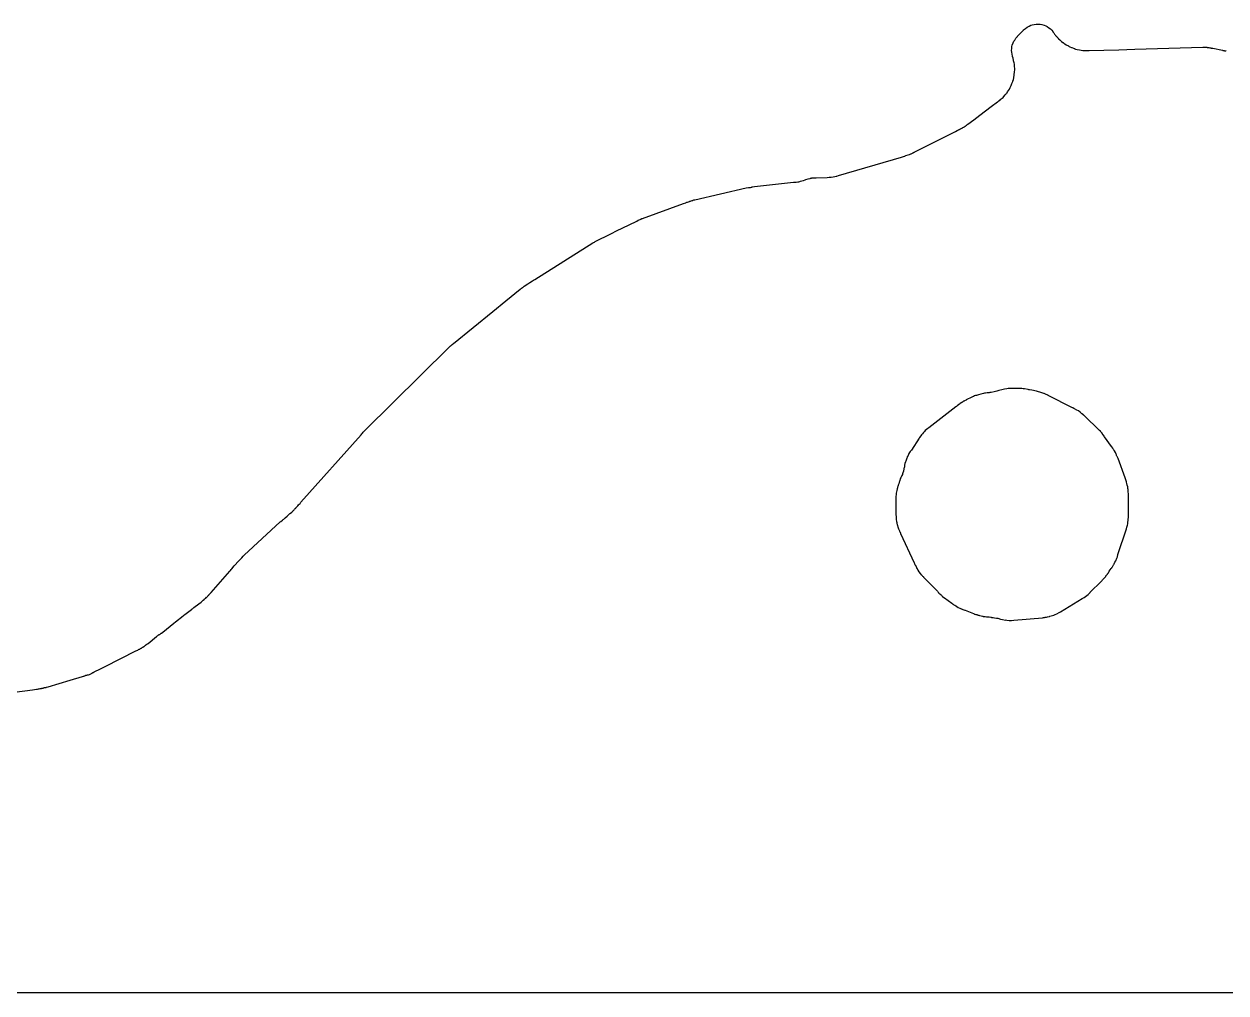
# Model space of a CAD drawing. Header units: millimetres. Extents: x 0 to 300, y 0 to 300.
# Drawn here: x 75 to 150, y -0.1 to 60.4 of the extents above; entities that cross this region are included whole.
import ezdxf

# ---------------------------------------------------------------- set-up
doc = ezdxf.new("R2010")
doc.units = ezdxf.units.MM
doc.layers.add('CUT', color=7, linetype='CONTINUOUS')

msp = doc.modelspace()

# ---------------------------------------------------------------- linework, layer by layer
at = {"layer": 'CUT'}
for points in [[(74.36, 18.71), (75.49, 18.86), (75.73, 18.89), (75.74, 18.89), (75.75, 18.9), (75.78, 18.9), (75.79, 18.9), (75.81, 18.9), (75.86, 18.91), (75.9, 18.92), (75.91, 18.92), (75.97, 18.93), (76.05, 18.94), (76.07, 18.95), (76.1, 18.96), (76.13, 18.96), (76.14, 18.96), (76.15, 18.96), (76.16, 18.97), (76.19, 18.98), (76.23, 18.99), (76.25, 18.99), (76.26, 18.99), (76.27, 18.99), (76.3, 19), (76.34, 19.01), (76.37, 19.02), (76.46, 19.04), (77.83, 19.45), (78.61, 19.68), (78.69, 19.71), (78.7, 19.71), (78.72, 19.72), (78.74, 19.73), (78.76, 19.73), (78.79, 19.74), (78.82, 19.76), (78.83, 19.76), (78.85, 19.76), (78.85, 19.77), (78.86, 19.77), (78.88, 19.77), (78.92, 19.79), (78.93, 19.79), (78.94, 19.79), (78.95, 19.79), (78.96, 19.79), (78.96, 19.8), (78.98, 19.8), (79.04, 19.82), (79.14, 19.86), (79.21, 19.9), (79.22, 19.91), (79.24, 19.91), (79.24, 19.92), (79.26, 19.93), (79.29, 19.94), (79.3, 19.95), (79.31, 19.95), (79.34, 19.97), (79.35, 19.98), (79.36, 19.98), (79.37, 19.99), (79.69, 20.15), (80.02, 20.31), (81.95, 21.28), (82.06, 21.34), (82.08, 21.35), (82.11, 21.37), (82.15, 21.39), (82.17, 21.4), (82.18, 21.4), (82.23, 21.43), (82.28, 21.46), (82.29, 21.46), (82.31, 21.48), (82.33, 21.49), (82.36, 21.51), (82.39, 21.52), (82.41, 21.54), (82.44, 21.56), (82.45, 21.57), (82.47, 21.58), (82.48, 21.59), (82.51, 21.62), (82.52, 21.63), (82.54, 21.64), (82.55, 21.65), (82.56, 21.65), (82.57, 21.66), (82.63, 21.7), (82.7, 21.75), (83.24, 22.19), (83.25, 22.2), (83.26, 22.2), (83.29, 22.22), (83.36, 22.28), (83.38, 22.29), (83.4, 22.3), (83.41, 22.31), (83.43, 22.32), (83.48, 22.36), (83.5, 22.38), (83.53, 22.4), (83.54, 22.4), (83.62, 22.46), (84.31, 23.01), (84.42, 23.1), (84.89, 23.47), (84.94, 23.51), (84.95, 23.52), (85, 23.56), (85.33, 23.81), (85.42, 23.88), (85.45, 23.91), (85.47, 23.92), (85.56, 23.99), (85.64, 24.05), (86.02, 24.34), (86.08, 24.39), (86.1, 24.41), (86.11, 24.42), (86.15, 24.45), (86.15, 24.46), (86.2, 24.5), (86.21, 24.51), (86.22, 24.52), (86.23, 24.53), (86.24, 24.53), (86.25, 24.54), (86.27, 24.56), (86.3, 24.58), (86.36, 24.64), (86.37, 24.65), (86.39, 24.67), (86.42, 24.69), (86.44, 24.72), (86.47, 24.75), (86.49, 24.77), (86.5, 24.78), (86.55, 24.84), (86.57, 24.86), (86.59, 24.88), (86.62, 24.92), (86.64, 24.94), (87.8, 26.27), (87.84, 26.31), (87.89, 26.36), (87.94, 26.41), (88.08, 26.59), (88.37, 26.92), (88.48, 27.02), (88.5, 27.04), (88.53, 27.07), (88.55, 27.09), (88.65, 27.2), (88.68, 27.24), (88.69, 27.25), (88.7, 27.26), (90.96, 29.35), (90.99, 29.37), (91, 29.37), (91.1, 29.45), (91.14, 29.49), (91.18, 29.52), (91.2, 29.53), (91.27, 29.6), (91.38, 29.71), (91.43, 29.75), (91.55, 29.86), (91.57, 29.87), (91.59, 29.89), (91.68, 29.96), (91.76, 30.04), (91.77, 30.05), (91.78, 30.06), (91.82, 30.1), (91.84, 30.13), (91.85, 30.14), (91.86, 30.15), (91.87, 30.16), (91.89, 30.18), (91.9, 30.19), (91.91, 30.2), (91.92, 30.21), (91.93, 30.22), (91.95, 30.23), (91.95, 30.24), (91.96, 30.24), (91.98, 30.26), (92, 30.28), (92.03, 30.32), (92.03, 30.33), (92.05, 30.35), (92.1, 30.4), (92.11, 30.41), (92.12, 30.42), (92.14, 30.45), (92.19, 30.5), (92.25, 30.57), (96.01, 34.79), (96.06, 34.84), (96.1, 34.89), (96.14, 34.94), (96.15, 34.96), (96.23, 35.05), (101.48, 40.24), (101.5, 40.26), (101.59, 40.33), (101.61, 40.35), (101.62, 40.36), (101.65, 40.39), (101.67, 40.4), (101.69, 40.42), (101.7, 40.43), (101.72, 40.44), (101.78, 40.49), (104.23, 42.49), (105.04, 43.15), (105.94, 43.88), (105.95, 43.88), (105.98, 43.91), (106, 43.92), (106.02, 43.94), (106.03, 43.94), (106.04, 43.95), (106.05, 43.96), (106.07, 43.97), (106.09, 43.99), (106.1, 43.99), (106.15, 44.03), (106.18, 44.06), (106.19, 44.06), (106.42, 44.21), (106.54, 44.29), (106.71, 44.4), (106.77, 44.44), (106.86, 44.49), (110.48, 46.77), (110.52, 46.79), (110.57, 46.82), (110.62, 46.85), (111.59, 47.34), (112, 47.54), (112.31, 47.69), (113.22, 48.13), (113.31, 48.18), (113.33, 48.19), (113.36, 48.21), (113.37, 48.21), (113.43, 48.24), (113.44, 48.25), (113.45, 48.25), (113.46, 48.26), (113.47, 48.26), (113.48, 48.26), (113.49, 48.27), (113.52, 48.28), (113.54, 48.29), (113.56, 48.29), (113.57, 48.29), (113.58, 48.3), (116.14, 49.22), (116.27, 49.28), (116.3, 49.29), (116.35, 49.31), (116.38, 49.32), (116.5, 49.36), (116.53, 49.37), (116.57, 49.38), (116.62, 49.4), (116.67, 49.41), (116.71, 49.42), (116.73, 49.43), (116.78, 49.45), (116.79, 49.45), (116.84, 49.46), (120.05, 50.2), (120.2, 50.22), (120.25, 50.23), (120.29, 50.24), (120.3, 50.24), (120.31, 50.24), (120.37, 50.26), (120.39, 50.26), (120.42, 50.27), (120.45, 50.27), (120.56, 50.29), (123, 50.56), (123.04, 50.56), (123.06, 50.56), (123.13, 50.57), (123.17, 50.57), (123.28, 50.58), (123.31, 50.59), (123.34, 50.59), (123.39, 50.6), (123.44, 50.62), (123.52, 50.64), (123.63, 50.67), (123.73, 50.71), (123.78, 50.73), (123.91, 50.78), (124.04, 50.8), (124.06, 50.81), (124.1, 50.82), (124.13, 50.82), (124.15, 50.83), (124.17, 50.83), (124.2, 50.83), (124.35, 50.84), (124.39, 50.84), (124.42, 50.84), (125.1, 50.86), (125.11, 50.86), (125.23, 50.87), (125.35, 50.88), (125.47, 50.9), (125.59, 50.92), (125.67, 50.94), (125.71, 50.94), (125.81, 50.97), (129.75, 52.13), (129.86, 52.16), (129.95, 52.19), (129.96, 52.19), (129.97, 52.2), (130.02, 52.22), (130.15, 52.26), (130.24, 52.29), (130.28, 52.31), (130.33, 52.33), (130.35, 52.34), (130.42, 52.37), (130.46, 52.39), (130.47, 52.4), (130.5, 52.41), (130.51, 52.42), (130.52, 52.42), (130.54, 52.43), (130.55, 52.44), (130.56, 52.44), (130.57, 52.45), (130.58, 52.45), (133.12, 53.73), (133.22, 53.78), (133.27, 53.81), (133.3, 53.83), (133.31, 53.83), (133.33, 53.84), (133.34, 53.85), (133.36, 53.86), (133.38, 53.87), (133.39, 53.87), (133.4, 53.88), (133.42, 53.89), (133.43, 53.89), (133.46, 53.91), (133.51, 53.93), (133.54, 53.94), (133.58, 53.97), (133.63, 54), (133.64, 54), (133.65, 54.01), (133.67, 54.02), (133.7, 54.04), (133.71, 54.06), (133.73, 54.07), (133.75, 54.09), (133.78, 54.11), (133.79, 54.11), (133.8, 54.12), (133.81, 54.12), (133.82, 54.13), (133.83, 54.14), (133.87, 54.17), (133.88, 54.18), (134.25, 54.46), (134.44, 54.6), (134.64, 54.75), (135.34, 55.28), (135.73, 55.57), (135.76, 55.59), (135.83, 55.65), (135.9, 55.71), (135.91, 55.72), (135.97, 55.76), (136.08, 55.85), (136.09, 55.86), (136.2, 55.99), (136.23, 56.04), (136.24, 56.05), (136.25, 56.06), (136.27, 56.09), (136.3, 56.12), (136.33, 56.15), (136.37, 56.2), (136.43, 56.29), (136.49, 56.38), (136.53, 56.48), (136.59, 56.6), (136.64, 56.72), (136.69, 56.84), (136.7, 56.87), (136.73, 56.97), (136.75, 57.07), (136.78, 57.27), (136.78, 57.29), (136.8, 57.44), (136.81, 57.6), (136.81, 57.66), (136.8, 57.78), (136.8, 57.79), (136.79, 57.88), (136.79, 57.94), (136.77, 58.01), (136.76, 58.08), (136.74, 58.14), (136.74, 58.15), (136.74, 58.16), (136.74, 58.18), (136.73, 58.2), (136.73, 58.21), (136.72, 58.24), (136.71, 58.3), (136.71, 58.33), (136.7, 58.34), (136.69, 58.37), (136.69, 58.38), (136.69, 58.39), (136.68, 58.4), (136.68, 58.43), (136.67, 58.46), (136.65, 58.53), (136.65, 58.54), (136.65, 58.55), (136.63, 58.69), (136.62, 58.79), (136.63, 58.92), (136.64, 59.03), (136.66, 59.12), (136.72, 59.26), (136.76, 59.36), (136.81, 59.44), (136.89, 59.56), (136.94, 59.62), (136.96, 59.64), (136.97, 59.65), (136.99, 59.67), (136.99, 59.68), (137.35, 60.05), (137.37, 60.06), (137.37, 60.07), (137.48, 60.16), (137.59, 60.24), (137.71, 60.31), (137.81, 60.36), (137.91, 60.39), (138.02, 60.42), (138.16, 60.43), (138.28, 60.44), (138.39, 60.43), (138.51, 60.41), (138.64, 60.37), (138.76, 60.33), (138.84, 60.29), (138.95, 60.21), (139.05, 60.13), (139.13, 60.05), (139.19, 59.98), (139.2, 59.96), (139.23, 59.91), (139.25, 59.88), (139.3, 59.81), (139.34, 59.76), (139.36, 59.73), (139.38, 59.71), (139.41, 59.68), (139.43, 59.66), (139.45, 59.64), (139.46, 59.62), (139.48, 59.6), (139.5, 59.57), (139.51, 59.56), (139.52, 59.55), (139.53, 59.54), (139.54, 59.53), (139.55, 59.52), (139.61, 59.47), (139.62, 59.45), (139.63, 59.44), (139.64, 59.44), (139.65, 59.43), (139.69, 59.39), (139.73, 59.35), (139.74, 59.35), (139.82, 59.29), (139.83, 59.28), (139.88, 59.24), (139.93, 59.2), (140.03, 59.14), (140.06, 59.13), (140.13, 59.09), (140.14, 59.08), (140.16, 59.07), (140.18, 59.06), (140.19, 59.05), (140.21, 59.04), (140.25, 59.02), (140.26, 59.02), (140.36, 58.98), (140.37, 58.97), (140.48, 58.93), (140.53, 58.91), (140.54, 58.91), (140.57, 58.9), (140.6, 58.88), (140.72, 58.85), (140.85, 58.82), (140.96, 58.8), (141.07, 58.79), (141.08, 58.79), (141.09, 58.79), (141.12, 58.79), (141.15, 58.78), (141.18, 58.78), (141.21, 58.78), (141.22, 58.78), (141.35, 58.78), (141.37, 58.78), (141.43, 58.78), (141.45, 58.78), (142.37, 58.81), (143.32, 58.83), (144.31, 58.86), (148.56, 58.99), (148.62, 58.99), (148.64, 58.99), (148.68, 58.99), (148.69, 58.99), (148.73, 58.99), (148.75, 58.99), (148.79, 58.99), (148.81, 58.99), (148.82, 58.99), (148.82, 58.98), (148.83, 58.98), (148.84, 58.98), (148.86, 58.98), (148.87, 58.98), (148.88, 58.97), (148.94, 58.97), (148.99, 58.96), (149.01, 58.96), (149.02, 58.96), (149.03, 58.96), (149.04, 58.95), (149.06, 58.95), (149.07, 58.94), (149.09, 58.94), (149.1, 58.94), (149.13, 58.93), (149.15, 58.93), (149.17, 58.93), (149.79, 58.8), (149.8, 58.8), (149.81, 58.79), (149.82, 58.79), (149.83, 58.79), (149.84, 58.79), (149.85, 58.78), (149.88, 58.78), (149.89, 58.78), (149.9, 58.78), (149.91, 58.77), (149.92, 58.77), (149.93, 58.77), (149.94, 58.77), (149.99, 58.76), (150.02, 58.75)], [(298.85, -0.08), (1.15, -0.08)]]:
    msp.add_lwpolyline(points, dxfattribs=at)
msp.add_lwpolyline([(129.41, 29.49), (129.43, 29.36), (129.44, 29.36), (129.45, 29.31), (129.45, 29.27), (129.46, 29.24), (129.47, 29.2), (129.48, 29.15), (129.49, 29.14), (129.49, 29.13), (129.5, 29.09), (129.51, 29.05), (129.52, 29.03), (129.56, 28.9), (129.61, 28.78), (129.62, 28.76), (129.64, 28.72), (129.65, 28.7), (129.65, 28.69), (129.66, 28.67), (129.67, 28.66), (129.67, 28.65), (129.68, 28.63), (129.68, 28.61), (130.53, 26.79), (130.55, 26.75), (130.56, 26.72), (130.58, 26.69), (130.6, 26.64), (130.65, 26.56), (130.66, 26.56), (130.71, 26.44), (130.72, 26.43), (130.75, 26.37), (130.77, 26.32), (130.83, 26.22), (130.9, 26.13), (130.98, 26.04), (130.99, 26.03), (131.03, 25.99), (131.06, 25.96), (131.09, 25.93), (131.11, 25.91), (131.11, 25.9), (131.13, 25.88), (131.99, 25.01), (132.01, 24.98), (132.04, 24.95), (132.05, 24.93), (132.06, 24.92), (132.1, 24.88), (132.12, 24.87), (132.12, 24.86), (132.14, 24.84), (132.15, 24.83), (132.17, 24.82), (132.18, 24.81), (132.19, 24.79), (132.23, 24.76), (132.26, 24.73), (132.29, 24.71), (132.3, 24.69), (132.39, 24.62), (132.42, 24.6), (132.88, 24.26), (132.89, 24.26), (132.93, 24.23), (132.94, 24.23), (132.94, 24.22), (132.95, 24.21), (132.96, 24.21), (132.97, 24.2), (132.98, 24.19), (133.01, 24.17), (133.06, 24.15), (133.08, 24.14), (133.1, 24.13), (133.11, 24.12), (133.12, 24.11), (133.14, 24.1), (133.15, 24.09), (133.16, 24.09), (133.18, 24.07), (133.19, 24.06), (133.29, 24), (133.39, 23.95), (133.43, 23.94), (133.49, 23.91), (133.5, 23.91), (133.52, 23.9), (133.54, 23.89), (133.57, 23.88), (133.7, 23.82), (133.71, 23.82), (134.24, 23.62), (134.28, 23.6), (134.29, 23.6), (134.31, 23.59), (134.33, 23.58), (134.39, 23.56), (134.43, 23.55), (134.45, 23.55), (134.46, 23.54), (134.47, 23.54), (134.48, 23.53), (134.49, 23.53), (134.53, 23.52), (134.58, 23.51), (134.62, 23.49), (134.71, 23.47), (134.81, 23.45), (134.82, 23.45), (134.84, 23.45), (134.85, 23.44), (134.86, 23.44), (134.95, 23.43), (134.96, 23.43), (134.97, 23.43), (135.04, 23.42), (135.08, 23.42), (135.12, 23.42), (135.16, 23.41), (135.2, 23.41), (135.22, 23.41), (135.31, 23.39), (135.32, 23.39), (135.36, 23.39), (135.37, 23.38), (135.39, 23.38), (135.4, 23.38), (135.44, 23.37), (135.45, 23.37), (135.46, 23.37), (135.47, 23.37), (135.54, 23.36), (135.67, 23.34), (135.68, 23.34), (135.7, 23.33), (135.73, 23.32), (135.74, 23.32), (135.76, 23.32), (135.83, 23.3), (135.87, 23.29), (135.93, 23.27), (136.05, 23.24), (136.24, 23.21), (136.24, 23.22), (136.32, 23.2), (136.47, 23.19), (136.61, 23.19), (136.76, 23.2), (138.54, 23.36), (138.61, 23.37), (138.63, 23.37), (138.67, 23.38), (138.71, 23.39), (138.72, 23.39), (138.73, 23.39), (138.79, 23.4), (138.86, 23.41), (138.98, 23.44), (139.01, 23.45), (139.16, 23.49), (139.25, 23.52), (139.34, 23.56), (139.45, 23.61), (139.59, 23.68), (139.66, 23.73), (141.03, 24.56), (141.14, 24.62), (141.24, 24.68), (141.32, 24.75), (141.39, 24.81), (141.46, 24.87), (141.53, 24.94), (141.53, 24.95), (142.21, 25.63), (142.27, 25.69), (142.3, 25.72), (142.34, 25.76), (142.4, 25.83), (142.42, 25.85), (142.44, 25.87), (142.48, 25.92), (142.49, 25.94), (142.51, 25.97), (142.57, 26.04), (142.6, 26.08), (142.61, 26.1), (142.64, 26.14), (142.66, 26.17), (142.67, 26.19), (142.68, 26.2), (142.71, 26.26), (142.84, 26.44), (142.87, 26.48), (142.88, 26.49), (142.91, 26.54), (142.93, 26.57), (142.96, 26.63), (142.98, 26.66), (142.99, 26.68), (143, 26.69), (143.01, 26.72), (143.07, 26.82), (143.12, 26.92), (143.19, 27.08), (143.22, 27.17), (143.23, 27.22), (143.23, 27.23), (143.24, 27.26), (143.25, 27.3), (143.78, 28.91), (143.82, 29.02), (143.85, 29.13), (143.87, 29.23), (143.88, 29.33), (143.89, 29.43), (143.9, 29.48), (143.91, 29.65), (143.91, 29.72), (143.91, 31.01), (143.91, 31.08), (143.9, 31.25), (143.9, 31.29), (143.89, 31.4), (143.88, 31.4), (143.88, 31.42), (143.87, 31.53), (143.84, 31.64), (143.81, 31.74), (143.78, 31.83), (143.78, 31.85), (143.75, 31.98), (143.71, 32.1), (143.26, 33.3), (143.21, 33.42), (143.19, 33.45), (143.17, 33.48), (143.16, 33.53), (143.14, 33.58), (143.1, 33.68), (143.04, 33.78), (143.03, 33.79), (143, 33.84), (142.98, 33.87), (142.94, 33.94), (142.87, 34.04), (142.86, 34.06), (142.42, 34.65), (142.4, 34.69), (142.36, 34.75), (142.34, 34.79), (142.28, 34.87), (142.27, 34.88), (142.26, 34.9), (142.19, 34.97), (142.18, 34.98), (142.17, 34.99), (142.16, 35), (142.11, 35.05), (142.11, 35.06), (142.08, 35.08), (142.07, 35.1), (142.04, 35.12), (142.03, 35.13), (142.02, 35.13), (141.24, 35.9), (141.2, 35.93), (141.19, 35.94), (141.15, 35.98), (141.11, 36.01), (141.1, 36.02), (141, 36.1), (140.98, 36.12), (140.92, 36.17), (140.89, 36.2), (140.79, 36.27), (140.69, 36.33), (140.55, 36.4), (140.52, 36.42), (140.51, 36.43), (140.5, 36.43), (140.43, 36.46), (140.42, 36.47), (138.91, 37.24), (138.9, 37.25), (138.78, 37.31), (138.66, 37.36), (138.63, 37.37), (138.57, 37.39), (138.37, 37.44), (138.3, 37.47), (138.17, 37.51), (137.88, 37.58), (137.74, 37.6), (137.71, 37.6), (137.69, 37.6), (137.66, 37.61), (137.42, 37.65), (137.34, 37.66), (137.25, 37.67), (137.12, 37.68), (136.62, 37.68), (136.53, 37.68), (136.4, 37.67), (136.31, 37.66), (136.17, 37.64), (136, 37.6), (135.83, 37.55), (135.75, 37.52), (135.7, 37.5), (135.69, 37.5), (135.52, 37.46), (135.35, 37.43), (135.34, 37.43), (135.31, 37.42), (135.29, 37.42), (135.25, 37.42), (135.21, 37.41), (135.19, 37.41), (135.14, 37.41), (135.09, 37.41), (134.99, 37.39), (134.93, 37.38), (134.87, 37.37), (134.69, 37.33), (134.55, 37.29), (134.43, 37.24), (134.42, 37.24), (134.4, 37.24), (134.37, 37.23), (134.3, 37.21), (134.24, 37.18), (134.18, 37.15), (134.14, 37.13), (134.13, 37.13), (133.79, 36.96), (133.77, 36.95), (133.71, 36.92), (133.67, 36.9), (133.66, 36.89), (133.64, 36.88), (133.57, 36.84), (133.55, 36.83), (133.5, 36.8), (133.4, 36.73), (133.38, 36.72), (133.37, 36.71), (133.36, 36.7), (133.32, 36.67), (133.27, 36.63), (133.26, 36.62), (133.2, 36.57), (133.17, 36.55), (133.14, 36.52), (131.44, 35.22), (131.38, 35.18), (131.23, 35.05), (131.17, 34.99), (131.11, 34.92), (131.05, 34.85), (131, 34.79), (130.94, 34.71), (130.87, 34.61), (130.85, 34.58), (130.36, 33.82), (130.35, 33.81), (130.29, 33.73), (130.21, 33.61), (130.15, 33.5), (130.1, 33.4), (130.07, 33.3), (130.06, 33.29), (130.06, 33.27), (130.05, 33.24), (130.04, 33.22), (130.04, 33.2), (130.03, 33.19), (130.03, 33.17), (130.02, 33.15), (130.01, 33.13), (129.99, 33.09), (129.96, 32.99), (129.93, 32.88), (129.92, 32.82), (129.92, 32.77), (129.91, 32.75), (129.91, 32.73), (129.89, 32.67), (129.89, 32.65), (129.89, 32.64), (129.89, 32.63), (129.88, 32.62), (129.88, 32.61), (129.88, 32.59), (129.87, 32.55), (129.86, 32.51), (129.86, 32.5), (129.85, 32.5), (129.84, 32.45), (129.84, 32.44), (129.83, 32.42), (129.83, 32.41), (129.83, 32.4), (129.81, 32.34), (129.8, 32.31), (129.76, 32.24), (129.75, 32.2), (129.72, 32.13), (129.71, 32.11), (129.7, 32.08), (129.69, 32.07), (129.61, 31.86), (129.6, 31.83), (129.6, 31.82), (129.57, 31.73), (129.54, 31.63), (129.54, 31.62), (129.54, 31.61), (129.52, 31.56), (129.5, 31.51), (129.5, 31.5), (129.5, 31.49), (129.49, 31.48), (129.49, 31.47), (129.47, 31.4), (129.45, 31.31), (129.42, 31.14), (129.41, 31.1), (129.4, 31.03), (129.39, 30.95), (129.38, 30.81), (129.38, 30.71), (129.39, 29.81), (129.39, 29.78), (129.4, 29.68), (129.4, 29.67), (129.4, 29.66), (129.4, 29.58), (129.41, 29.53)], close=True, dxfattribs=at)

doc.saveas('drawing.dxf')
